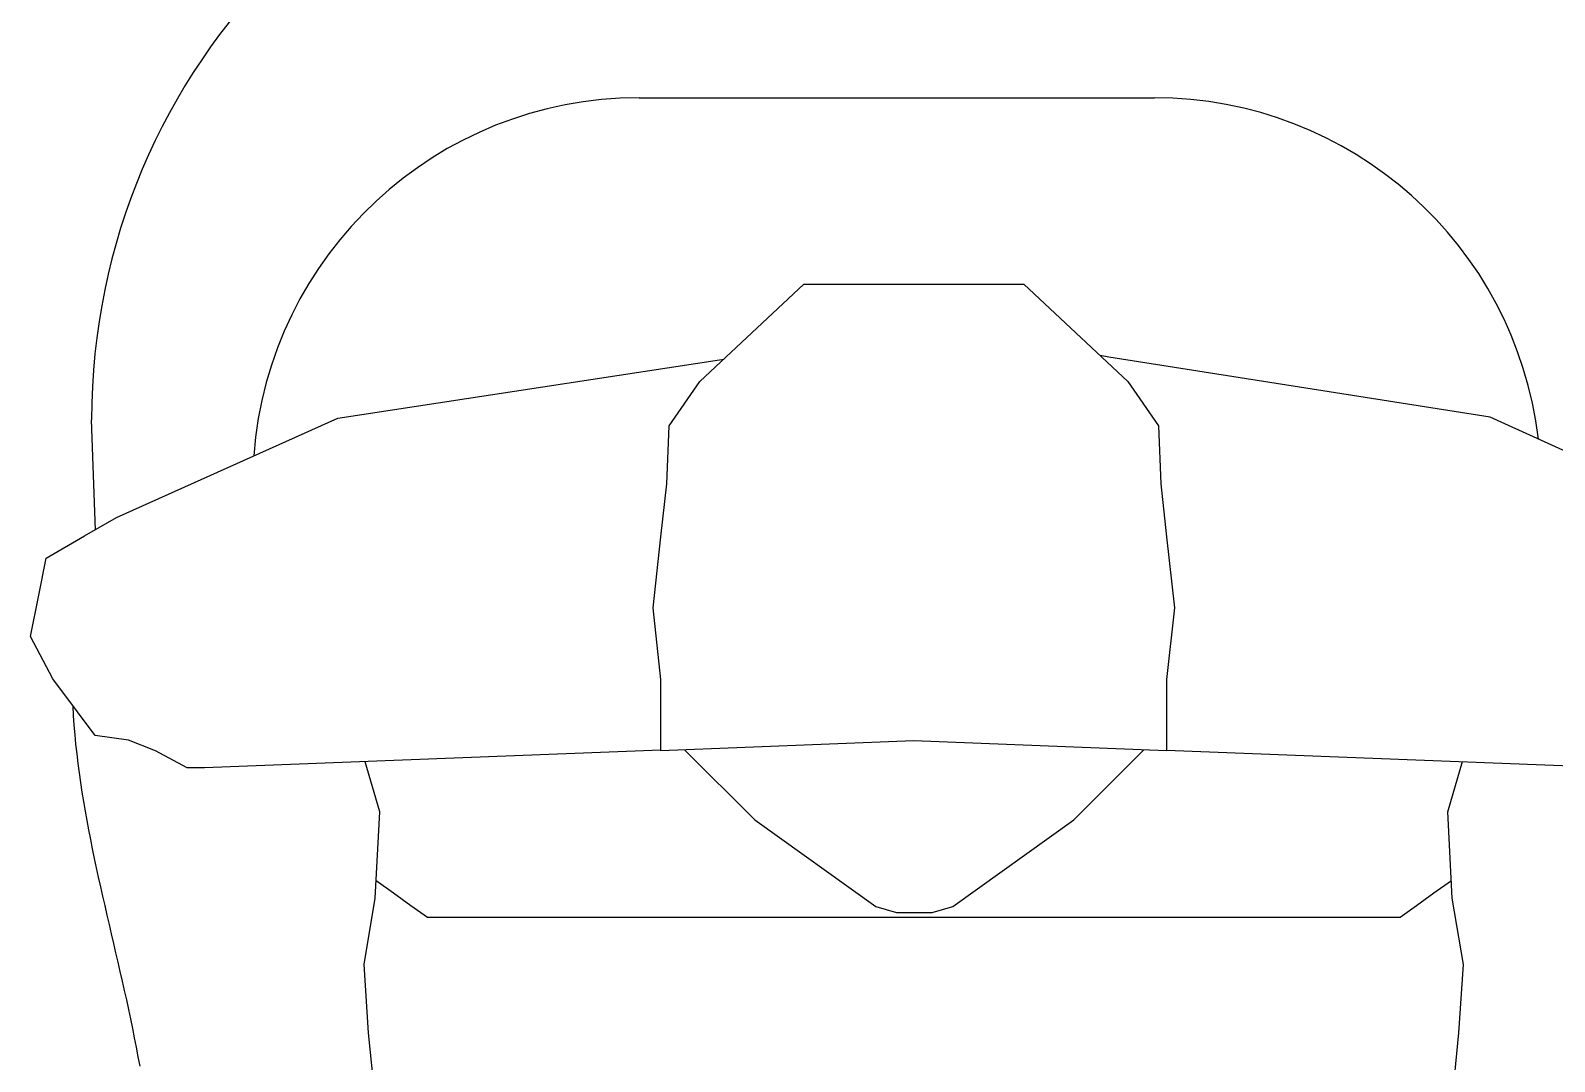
# Model space of a CAD drawing. Header units: millimetres. Extents: x -155 to 94595, y -3153 to 63413.
# Drawn here: x 90587.9 to 91061.1, y 48627.6 to 48947.9 of the extents above; entities that cross this region are included whole.
import ezdxf

# ---------------------------------------------------------------- set-up
doc = ezdxf.new("R2010")
doc.units = ezdxf.units.MM
doc.layers.add('int', color=185, linetype='Continuous')

msp = doc.modelspace()

# ---------------------------------------------------------------- linework, layer by layer
at = {"layer": 'int'}
for p, q in [((90776.935, 48926.989), (90936.935, 48926.989)), ((90795.781, 48838.859), (90828.042, 48869.122)), ((90828.042, 48869.122), (90828.042, 48869.122)), ((90828.042, 48869.122), (90862.198, 48869.122)), ((90862.198, 48869.122), (90896.354, 48869.122)), ((90896.354, 48869.122), (90896.354, 48869.122)), ((90896.354, 48869.122), (90928.616, 48838.859)), ((90683.351, 48827.442), (90801.866, 48845.594)), ((90801.866, 48845.594), (90803.174, 48845.794)), ((90922.758, 48846.459), (90920.06, 48846.885)), ((91041.189, 48827.759), (90922.758, 48846.459)), ((90786.231, 48825.065), (90795.781, 48838.859)), ((90928.616, 48838.859), (90938.165, 48825.065)), ((90608.079, 48792.72), (90606.935, 48826.989)), ((90614.642, 48796.593), (90683.351, 48827.442)), ((90683.351, 48827.442), (90683.351, 48827.442)), ((91109.754, 48796.593), (91041.189, 48827.759)), ((91041.189, 48827.759), (91041.189, 48827.759)), ((90785.54, 48807.075), (90786.231, 48825.065)), ((90938.165, 48825.065), (90938.856, 48807.075)), ((90783.705, 48790.555), (90785.54, 48807.075)), ((90938.856, 48807.075), (90940.691, 48790.555)), ((90604.698, 48790.911), (90614.642, 48796.593)), ((90592.787, 48783.927), (90604.698, 48790.911)), ((90781.257, 48768.529), (90783.705, 48790.555)), ((90940.691, 48790.555), (90943.139, 48768.529)), ((90590.49, 48772.441), (90592.787, 48783.927)), ((90587.938, 48759.679), (90590.49, 48772.441)), ((90783.705, 48746.277), (90781.257, 48768.529)), ((90943.139, 48768.529), (90940.691, 48746.277)), ((90594.863, 48746.485), (90587.938, 48759.679)), ((90602.566, 48736.214), (90594.863, 48746.485)), ((90783.705, 48724.138), (90783.705, 48746.277)), ((90940.691, 48746.277), (90940.691, 48724.138)), ((90601.055, 48738.229), (90601.06, 48738.094)), ((90601.06, 48738.094), (90601.223, 48735.102)), ((90608.063, 48728.884), (90602.566, 48736.214)), ((90601.223, 48735.102), (90601.429, 48732.115)), ((90601.429, 48732.115), (90601.675, 48729.133)), ((90601.675, 48729.133), (90601.96, 48726.156)), ((90601.96, 48726.156), (90602.281, 48723.183)), ((90618.356, 48727.483), (90608.063, 48728.884)), ((90626.718, 48724.138), (90618.356, 48727.483)), ((90862.198, 48727.278), (90783.705, 48724.138)), ((90940.691, 48724.138), (90862.198, 48727.278)), ((90602.281, 48723.183), (90602.638, 48720.215)), ((90636.591, 48718.847), (90626.718, 48724.138)), ((90783.704, 48724.375), (90641.99, 48718.81)), ((90791.057, 48724.432), (90812.81, 48702.679)), ((90911.913, 48702.679), (90933.653, 48724.419)), ((90940.692, 48724.375), (91082.406, 48718.81)), ((90602.638, 48720.215), (90603.028, 48717.25)), ((90603.028, 48717.25), (90603.45, 48714.289)), ((90641.99, 48718.81), (90636.591, 48718.847)), ((90636.591, 48718.847), (90636.591, 48718.847)), ((90696.408, 48705.131), (90691.836, 48720.752)), ((91027.988, 48705.131), (91032.564, 48720.767)), ((90603.45, 48714.289), (90603.901, 48711.332)), ((90603.901, 48711.332), (90604.38, 48708.378)), ((90604.38, 48708.378), (90604.885, 48705.427)), ((90604.885, 48705.427), (90605.414, 48702.479)), ((90605.414, 48702.479), (90605.966, 48699.534)), ((90694.993, 48678.389), (90696.408, 48705.131)), ((90696.408, 48705.131), (90696.408, 48705.131)), ((90812.81, 48702.679), (90812.81, 48702.679)), ((90812.81, 48702.679), (90850.449, 48675.794)), ((90874.274, 48675.794), (90911.913, 48702.679)), ((90911.913, 48702.679), (90911.913, 48702.679)), ((91029.403, 48678.389), (91027.988, 48705.131)), ((91027.988, 48705.131), (91027.988, 48705.131)), ((90605.966, 48699.534), (90606.539, 48696.591)), ((90606.539, 48696.591), (90607.131, 48693.65)), ((90607.131, 48693.65), (90607.739, 48690.712)), ((90607.739, 48690.712), (90608.363, 48687.775)), ((90608.363, 48687.775), (90609.001, 48684.84)), ((90609.001, 48684.84), (90609.651, 48681.906)), ((90700.676, 48679.869), (90695.275, 48683.752)), ((91029.121, 48683.752), (91023.72, 48679.869)), ((90609.651, 48681.906), (90610.31, 48678.973)), ((90610.31, 48678.973), (90610.978, 48676.042)), ((90706.074, 48675.999), (90700.676, 48679.869)), ((91023.72, 48679.869), (91018.322, 48675.999)), ((90610.978, 48676.042), (90611.652, 48673.111)), ((90691.549, 48657.726), (90694.993, 48678.389)), ((90711.2, 48672.346), (90706.074, 48675.999)), ((90850.449, 48675.794), (90856.864, 48673.889)), ((90856.864, 48673.889), (90856.864, 48673.889)), ((90856.864, 48673.889), (90867.859, 48673.889)), ((90867.859, 48673.889), (90874.274, 48675.794)), ((90867.859, 48673.889), (90867.859, 48673.889)), ((91018.322, 48675.999), (91013.196, 48672.346)), ((91032.847, 48657.726), (91029.403, 48678.389)), ((90611.652, 48673.111), (90612.33, 48670.18)), ((90612.33, 48670.18), (90613.012, 48667.25)), ((91013.196, 48672.346), (90711.2, 48672.346)), ((90613.012, 48667.25), (90613.694, 48664.32)), ((90613.694, 48664.32), (90614.376, 48661.39)), ((90614.376, 48661.39), (90615.055, 48658.459)), ((90615.055, 48658.459), (90615.729, 48655.528)), ((90615.729, 48655.528), (90616.398, 48652.596)), ((90692.912, 48636.501), (90691.549, 48657.726)), ((91031.484, 48636.501), (91032.847, 48657.726)), ((90616.398, 48652.596), (90617.058, 48649.663)), ((90617.058, 48649.663), (90617.709, 48646.729)), ((90617.709, 48646.729), (90618.348, 48643.793)), ((90618.348, 48643.793), (90618.974, 48640.856)), ((90618.974, 48640.856), (90619.585, 48637.917)), ((90619.585, 48637.917), (90620.179, 48634.976)), ((90694.993, 48615.687), (90692.912, 48636.501)), ((91029.403, 48615.687), (91031.484, 48636.501)), ((90620.179, 48634.976), (90620.754, 48632.032)), ((90620.754, 48632.032), (90621.309, 48629.086)), ((90621.309, 48629.086), (90621.841, 48626.137))]:
    msp.add_line(p, q, dxfattribs=at)
for centre, radius, start, end in [((90806.935, 48826.989), 200, 90, 180), ((90906.935, 48826.989), 200, 0, 90), ((90776.935, 48806.989), 120, 90, 175.82536), ((90936.935, 48806.989), 120, 6.69227, 90)]:
    msp.add_arc(centre, radius, start, end, dxfattribs=at)

doc.saveas('drawing.dxf')
